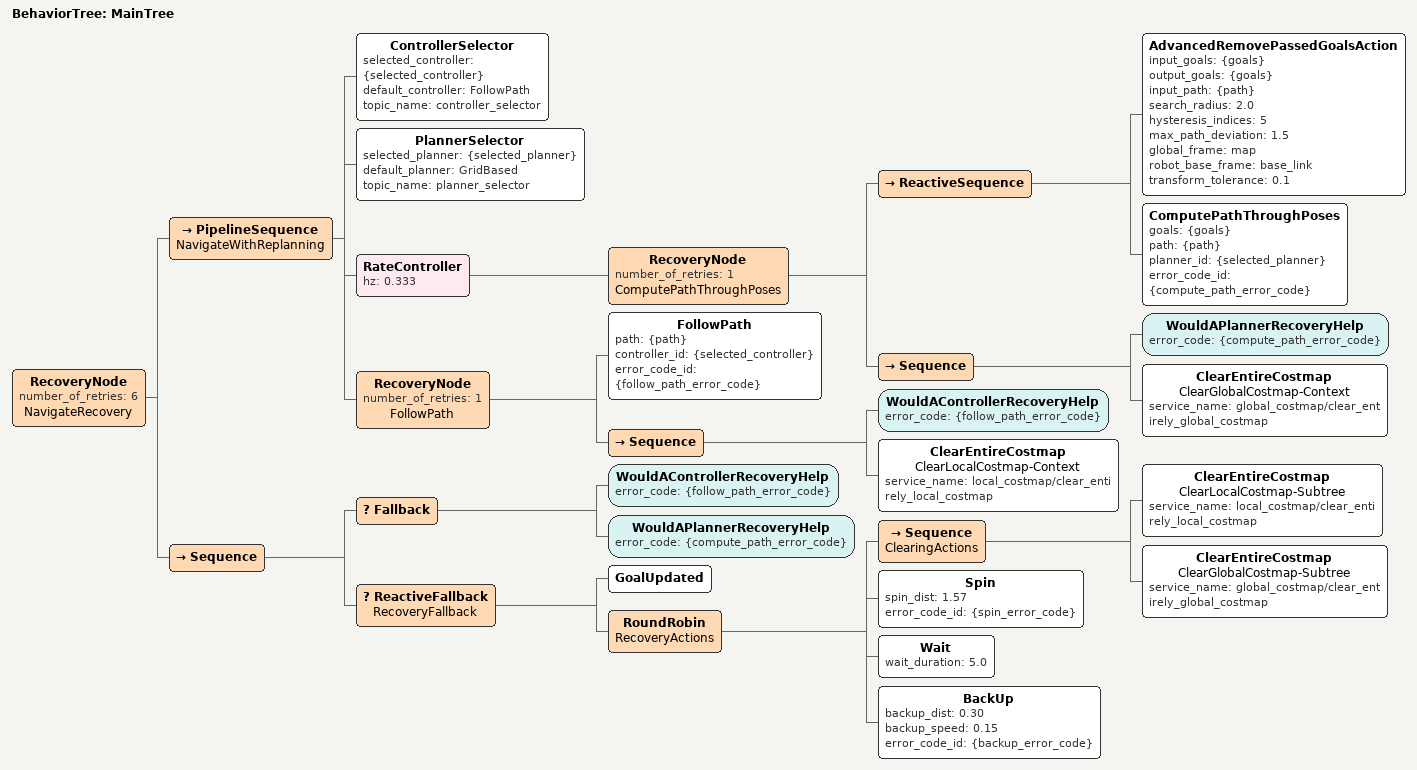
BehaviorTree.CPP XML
<root BTCPP_format="4" main_tree_to_execute="MainTree">
  <BehaviorTree ID="MainTree">
    <RecoveryNode number_of_retries="6" name="NavigateRecovery">
      <PipelineSequence name="NavigateWithReplanning">
        <ControllerSelector selected_controller="{selected_controller}" default_controller="FollowPath" topic_name="controller_selector"/>
        <PlannerSelector selected_planner="{selected_planner}" default_planner="GridBased" topic_name="planner_selector"/>
        <RateController hz="0.333">
          <RecoveryNode number_of_retries="1" name="ComputePathThroughPoses">
            <ReactiveSequence>
              <AdvancedRemovePassedGoalsAction
                  input_goals="{goals}"
                  output_goals="{goals}"
                  input_path="{path}"
                  search_radius="2.0"
                  hysteresis_indices="5"
                  max_path_deviation="1.5"
                  global_frame="map"
                  robot_base_frame="base_link"
                  transform_tolerance="0.1" />

              <ComputePathThroughPoses goals="{goals}" path="{path}" planner_id="{selected_planner}" error_code_id="{compute_path_error_code}"/>
            </ReactiveSequence>
            <Sequence>
              <WouldAPlannerRecoveryHelp error_code="{compute_path_error_code}"/>
              <ClearEntireCostmap name="ClearGlobalCostmap-Context" service_name="global_costmap/clear_entirely_global_costmap"/>
            </Sequence>
          </RecoveryNode>
        </RateController>
        <RecoveryNode number_of_retries="1" name="FollowPath">
          <FollowPath path="{path}" controller_id="{selected_controller}" error_code_id="{follow_path_error_code}"/>
          <Sequence>
            <WouldAControllerRecoveryHelp error_code="{follow_path_error_code}"/>
            <ClearEntireCostmap name="ClearLocalCostmap-Context" service_name="local_costmap/clear_entirely_local_costmap"/>
          </Sequence>
        </RecoveryNode>
      </PipelineSequence>
      <Sequence>
        <Fallback>
          <WouldAControllerRecoveryHelp error_code="{follow_path_error_code}"/>
          <WouldAPlannerRecoveryHelp error_code="{compute_path_error_code}"/>
        </Fallback>
        <ReactiveFallback name="RecoveryFallback">
          <GoalUpdated/>
          <RoundRobin name="RecoveryActions">
            <Sequence name="ClearingActions">
              <ClearEntireCostmap name="ClearLocalCostmap-Subtree" service_name="local_costmap/clear_entirely_local_costmap"/>
              <ClearEntireCostmap name="ClearGlobalCostmap-Subtree" service_name="global_costmap/clear_entirely_global_costmap"/>
            </Sequence>
            <Spin spin_dist="1.57" error_code_id="{spin_error_code}"/>
            <Wait wait_duration="5.0"/>
            <BackUp backup_dist="0.30" backup_speed="0.15" error_code_id="{backup_error_code}"/>
          </RoundRobin>
        </ReactiveFallback>
      </Sequence>
    </RecoveryNode>
  </BehaviorTree>
</root>
